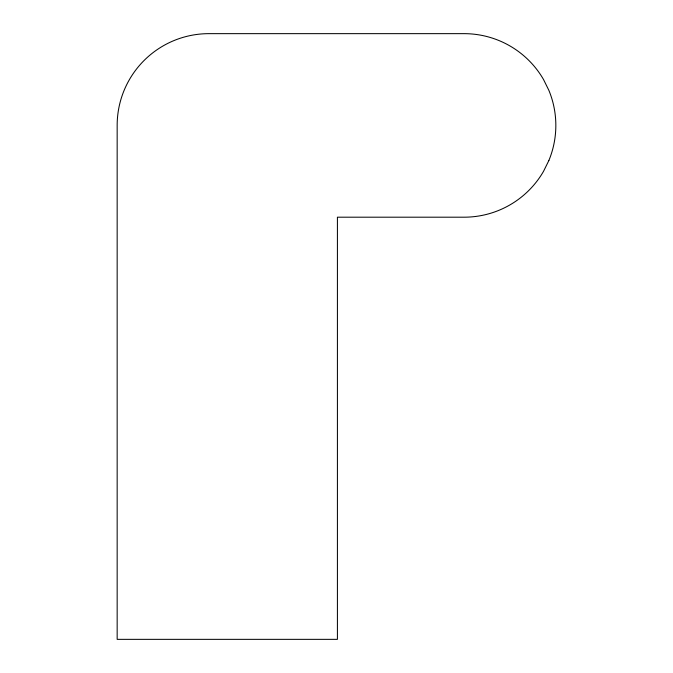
<?xml version="1.0" encoding="UTF-8"?>
<svg xmlns="http://www.w3.org/2000/svg" width="673" height="673" viewBox="0 0 673 673"><rect width="100%" height="100%" fill="white"/><g stroke="black" fill="none" stroke-linecap="round" stroke-linejoin="round"><path stroke-width="1.01" d="M548.848 160.544L543.54 171.312A91.772 91.772 0 0 1 464.067 217.194L337.417 217.194L337.417 639.35L117.161 639.35L117.161 125.422A91.772 91.772 0 0 1 208.933 33.65L464.067 33.65A91.772 91.772 0 0 1 543.54 79.54L548.848 90.3A91.772 91.772 0 0 1 548.848 160.544"/></g></svg>
